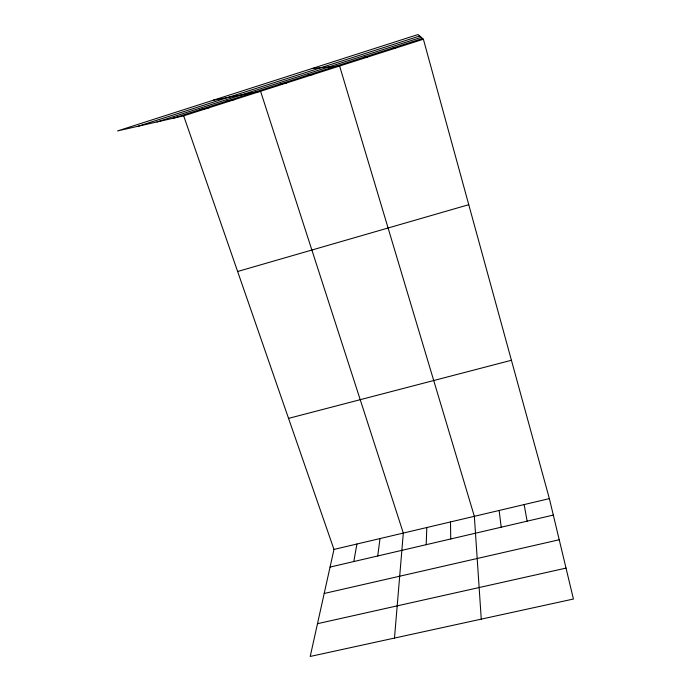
<?xml version="1.0" encoding="UTF-8"?>
<svg xmlns="http://www.w3.org/2000/svg" width="691" height="691" viewBox="0 0 691 691"><rect width="100%" height="100%" fill="white"/><g stroke="black" fill="none" stroke-linecap="round" stroke-linejoin="round"><path stroke-width="1.04" d="M426.2 544.681L426.805 527.535M394.483 638.069L403.319 533.072L260.576 91.272L213.234 100.23M377.727 555.97L380.015 538.565M353.792 561.55L356.91 544.016M183.676 115.855L333.978 549.423L310.216 656.45L573.435 599.028L549.362 498.626L423.384 39.232L418.02 34.55L117.565 130.919L183.676 115.855L423.384 39.232M138.226 126.211L419.713 36.027M156.943 121.944L421.234 37.349M173.044 118.273L422.529 38.489M237.626 271.494L468.757 204.691M288.544 418.375L511.426 360.27M333.978 549.423L549.362 498.626M330.056 567.078L553.31 515.071M324.2 593.474L559.226 539.749M317.489 623.688L566.024 568.114M199.44 109.834L209.071 107.736M226.087 101.318L234.707 99.547M280.14 84.026L286.679 82.929M307.555 75.259L313.023 74.507M312.272 68.469L339.618 66.008L474.346 516.315L481.264 619.136M364.045 57.189L367.267 57.172M393.144 47.886L395.192 48.249M524.141 504.577L527.138 521.169M499.144 510.468L501.2 527.216M450.48 521.947L450.739 538.963"/></g></svg>
